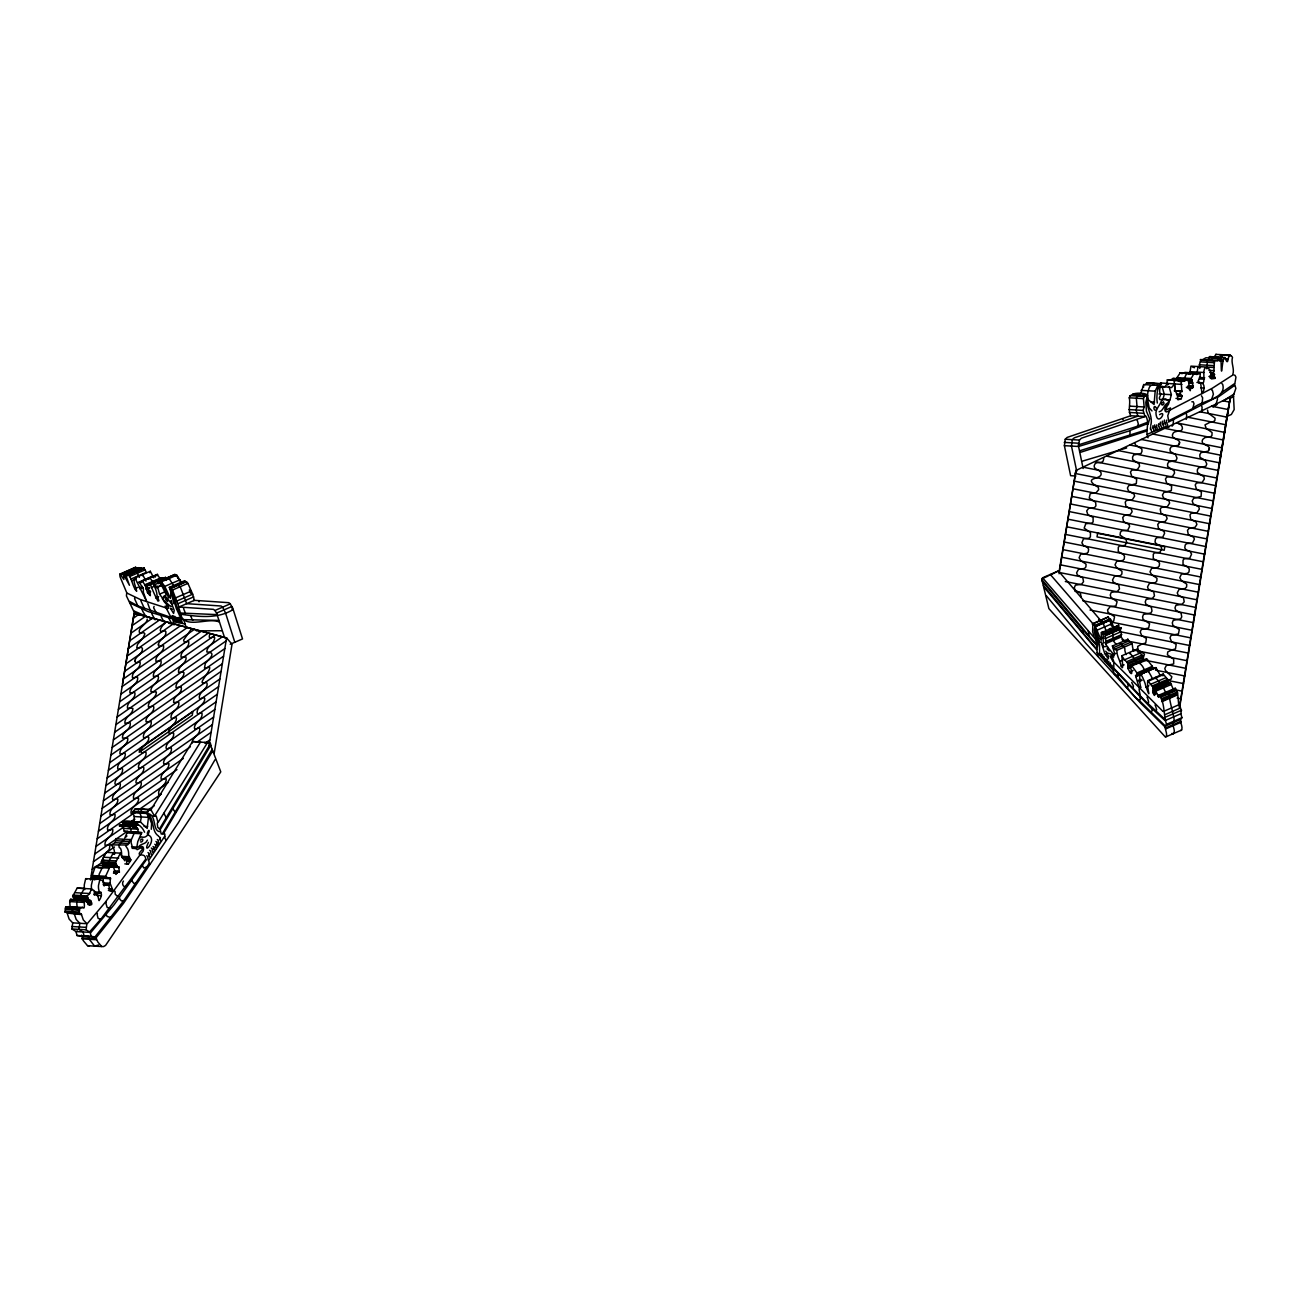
<?xml version="1.0" encoding="UTF-8"?>
<svg xmlns="http://www.w3.org/2000/svg" width="1301" height="1301" viewBox="0 0 1301 1301"><rect width="100%" height="100%" fill="white"/><g stroke="black" fill="none" stroke-linecap="round" stroke-linejoin="round"><path stroke-width="1.5" d="M150.542 810.442L191.491 743.229L193.459 741.554L209.656 742.806L220.78 771.851L126.441 914.587L105.576 945.404L103.625 946.575L101.706 946.543L97.77 941.908L95.705 937.013L91.168 936.33L90.176 932.378L86.094 929.792L86.891 923.694L83.297 919.888L81.215 913.871L65.131 912.196L65.766 906.943L82.63 907.382C87.086 911.887 80.353 891.136 89.379 905.008L91.704 903.967L90.419 900.438L70.644 899.3L69.685 901.577L70.189 907.561M1175.99 380.64L1174.039 380.364L1174.852 388.462A9.449 5.513 -86.6 0 0 1177.129 393.91L1177.99 399.846L1181.275 398.724L1182.121 395.602L1177.21 394.984M1200.969 359.596L1199.376 364.784L1199.798 368.411M1209.735 372.46L1213.28 372.655L1213.914 371.598L1214.467 360.377L1217.573 360.653L1220.858 358.751L1221.151 363.792C1221.59 384.169 1222.029 355.352 1224.989 357.645C1229.429 369.679 1226.55 350.457 1232.08 356.702L1232.486 357.417C1230.762 363.06 1234.828 368.736 1232.746 374.672L1235.023 375.306L1235.95 377.176L1234.682 384.576L1235.869 388.349L1233.462 395.293L1234.161 409.587L1231.348 414.482L1226.095 416.792M1081.098 596.704L1080.334 593.061L1074.968 590.036L1074.333 587.678L1075.39 585.174L1081.505 584.279L1083.554 581.71L1082.806 577.823L1077.374 575.009L1076.61 572.798L1078.545 569.22L1084.514 568.504L1085.912 566.894L1086.059 564.13L1080.806 560.698L1079.098 557.722L1080.757 554.096L1086.677 553.429L1088.254 552.031L1088.628 549.168L1087.441 547.412L1083.587 545.623L1081.879 542.777L1083.457 538.907L1088.921 538.256L1090.384 536.874L1090.466 532.581L1084.172 528.125L1085.782 523.734L1091.685 523.132L1093.133 521.929L1093.084 517.408L1087.799 514.578L1086.677 510.919L1088.661 508.333L1094.336 507.845L1095.914 505.894L1095.67 502.332L1089.23 498.088L1090.222 493.551L1095.962 492.884L1098.662 489.729L1098.353 487.306L1094.336 485.013M1112.371 645.735L1114.664 653.834L1113.77 655.72C1112.68 651.232 1103.313 645.085 1106.175 641.279L1121.576 634.612L1120.307 630.253L1120.99 627.619L1103.427 634.335L1102.354 631.912L1101.345 632.676L1101.15 640.368L1095.182 625.879L1092.84 623.683L1092.645 631.733L1094.434 637.962L1042.573 577.79L1042.215 581.108L1048.882 608.608L1165.566 737.244C1168.981 733.91 1162.59 727.47 1166.574 724.332L1181.975 717.664L1180.82 713.761L1181.454 710.248L1178.722 704.833L1177.584 692.896L1175.258 688.229L1173.697 690.034L1170.25 682.537L1169.843 683.432M1124.031 641.035L1120.437 636.043L1121.576 634.612M106.519 867.051L106.292 865.799L102.649 866.84L99.152 874.207L98.974 877.118L102.405 877.541M1116.746 626.009L1118.632 625.261L1118.827 627.667M1163.078 694.88L1158.459 696.881L1158.606 695.271L1175.258 688.229M1186.919 387.665L1192.22 387.991L1193.31 387.015L1191.163 378.477L1193.798 373.859L1196.871 374.493L1200.303 373.338L1199.929 378.054L1198.075 381.03L1200.758 383.893L1201.994 393.569C1205.116 390.463 1205.246 380.851 1198.904 382.966M1167.696 384.641C1165.322 378.347 1169.583 381.567 1172.965 378.461L1188.236 379.404L1189.065 385.112L1188.203 387.779L1190.252 390.69L1190.757 387.958L1192.22 387.991M1166.948 379.957L1181.129 380.786L1181.877 391.861L1174.559 390.43M1148.067 437.803C1144.864 431.2 1150.003 423.492 1145.97 416.271A11.742 6.863 -86.6 0 0 1145.417 415.881M1158.459 696.881L1154.849 689.188L1154.605 695.433L1152.686 691.042L1159.516 688.066M1129.252 397.797C1130.813 403.895 1127.609 410.108 1130.797 415.735L1144.978 416.564L1143.172 410.417L1144.116 406.969L1143.433 398.626L1144.327 396.496L1146.311 395.878C1150.084 393 1133.057 391.991 1132.13 395.049L1130.146 395.667L1129.252 397.797L1143.433 398.626M1143.546 387.308L1143.709 384.559L1157.874 385.389L1157.874 388.983C1166.184 374.932 1156.313 391.39 1160.931 394.024L1159.289 398.057L1159.825 399.586L1165.615 398.887L1168.574 400.789L1169.941 399.976L1171.372 394.691L1169.079 386.625M1179.552 442.568L1178.625 445.202L1171.16 446.731L1170.038 448.926L1170.217 451.463L1175.437 454.488L1177.031 458.082L1176.153 460.375L1168.688 461.936L1167.582 463.937L1167.664 466.506L1174.152 470.881L1174.559 473.092L1172.477 476.394L1166.688 477.158L1165.452 479.028L1166.672 483.126L1171.664 486.086L1171.339 490.526L1163.956 492.412L1162.427 494.998L1163.452 497.893L1168.997 500.983L1169.615 503.113L1167.225 506.886L1161.403 507.39L1160.248 509.081L1160.931 513.342L1166.281 516.042L1167.143 518.595L1165.289 521.441L1159.533 522.351L1157.727 524.384L1158.524 528.531L1163.891 531.345L1164.623 533.231L1162.769 537.15L1156.833 537.736L1155.434 539.134L1155.044 542.013L1156.247 543.834L1160.232 545.574L1161.826 548.225L1159.955 552.291L1154.475 552.941L1153.271 554.291L1153.271 558.568L1158.313 561.447L1159.549 563.17L1159.224 566.033L1157.679 567.48L1151.71 568.147L1150.003 571.773L1151.71 574.782L1156.996 578.246L1156.833 581.01L1155.418 582.604L1149.433 583.32L1147.515 586.962L1148.295 589.125L1153.759 591.939L1154.459 595.907L1152.328 598.395L1146.165 599.371L1145.222 602.005L1145.97 604.217L1151.336 607.209L1151.987 611.015L1150.93 612.917L1143.449 614.479L1142.554 616.95L1143.124 619.39L1149.564 623.667L1148.669 628.009L1141.319 629.505L1140.229 631.944L1141.676 635.571L1146.409 638.482L1145.742 642.97L1142.652 643.897M1209.312 448.471L1208.369 451.122L1200.921 452.65L1199.782 454.83L1199.977 457.367L1205.198 460.391L1206.791 463.985L1205.897 466.278L1198.449 467.84L1197.343 469.856L1197.408 472.426L1203.913 476.784L1204.319 479.012L1202.238 482.313L1196.448 483.061L1195.212 484.931L1196.416 489.03L1201.408 492.006L1201.099 496.429L1193.716 498.316L1192.188 500.901L1193.212 503.812L1198.758 506.886L1199.376 509.016L1196.985 512.805L1191.147 513.31L1189.992 514.985L1190.691 519.262L1196.026 521.945L1196.887 524.514L1195.05 527.344L1189.293 528.255L1187.488 530.304L1188.285 534.451L1193.635 537.248L1194.383 539.134L1192.513 543.054L1186.593 543.639L1185.178 545.038L1184.788 547.916L1185.992 549.754L1189.976 551.478L1191.586 554.128L1189.716 558.194L1184.219 558.845L1183.032 560.211L1183.032 564.471L1188.057 567.35L1189.309 569.09L1188.984 571.936L1187.439 573.383L1181.471 574.05L1179.747 577.677L1181.471 580.685L1186.756 584.149L1186.593 586.93L1185.178 588.507L1179.178 589.223L1177.259 592.866L1178.055 595.029L1183.503 597.858L1184.219 601.826L1182.072 604.298L1175.909 605.274L1174.982 607.909L1175.73 610.12L1181.097 613.129L1181.747 616.918L1180.69 618.821L1173.209 620.382L1172.299 622.854L1172.884 625.293L1179.308 629.57L1178.43 633.912L1171.063 635.408L1169.989 637.848L1171.437 641.474L1176.169 644.385L1175.486 648.874L1172.412 649.801M193.833 600.607L193.849 600.346A11.742 3.318 66.6 0 1 193.914 599.826M147.794 603.469L149.891 609.372A8.847 2.504 66.6 0 0 150.77 610.657L150.965 610.933M81.215 913.871L79.296 913.026L79.54 908.651L82.63 907.382M160.787 579.595L157.226 574.408L141.825 581.075L141.24 582.588L139.386 582.474L143.338 588.946L143.37 592.329L146.704 601.599L134.914 577.937L150.314 571.269L153.713 577.79M96.469 879.476L96.599 877.947M114.081 871.881L119.399 872.19L118.716 866.775L99.201 865.376L94.989 867.295L91.883 876.711C98.502 875.784 105.625 878.842 110.406 877.655L110.081 883.233L113.171 891.087L109.837 890.778L108.699 884.68L105.023 885.184L103.104 880.94L99.901 879.395L85.687 878.647L84.321 884.631A9.009 5.269 -86.6 0 0 84.744 889.656M1095.052 627.928L1095.068 627.846A11.53 3.269 66.6 0 0 1095.068 629.017L1099.508 644.938L1099.556 650.565M1110.452 621.26L1110.469 621.179A11.53 3.269 66.6 0 0 1110.469 622.366L1111.021 625.114M1166.574 724.332C1163.273 715.713 1165.159 700.735 1158.606 695.271M1150.718 385.86C1149.027 385.486 1146.523 396.317 1147.482 399.96M134.881 577.937L134.101 580.392A9.009 2.553 66.6 0 0 135.304 586.117L136.703 591.256C133.027 588.036 132.165 579.449 128.506 574.457L143.907 567.789L146.363 572.375L130.962 579.026M150.314 571.269L149.68 572.684M132.133 848.333L135.678 848.528L136.849 847.065L137.776 841.666L141.679 832.624L124.197 831.225L123.026 826.851L119.399 825.81L123.774 823.826L137.939 824.655C137.337 820.573 117.236 819.419 123.774 823.826M138.378 832.055L137.207 827.68L133.564 826.639L137.939 824.655M207.64 742.383L158.006 822.557L156.331 816.312L154.217 815.613L150.883 809.645L135.223 808.832L132.539 812.019L134.296 816.54L133.401 823.761M140.297 822.313L141.37 816.947L139.63 812.442L142.297 809.238L143.793 809.238M1146.945 398.285L1146.962 398.139A11.53 6.733 -86.6 0 0 1146.832 400.106C1146.832 409.116 1153.304 416.564 1150.718 425.378M1140.554 394.089L1143.709 384.559M1157.874 385.389L1155.174 391.162L1154.068 404.497L1148.328 399.765L1147.352 394.561M158.283 645.182C158.413 639.539 166.609 637.945 165.877 631.847A13.693 4.147 -41.3 0 0 165.097 630.969L163.308 631.083A13.758 4.163 -41.3 0 1 162.43 631.457C157.128 632.27 162.999 624.399 164.853 623.455M1098.044 656.436C1095.897 650.11 1098.109 645.93 1095.231 638.921A11.742 3.318 66.6 0 0 1094.759 638.01M99.901 879.395L98.486 885.461A9.009 5.269 -86.6 0 0 99.543 892.161C102.698 892.161 101.478 897.739 99.071 900.601C97.933 898.747 98.876 892.99 94.046 894.324M1121.381 628.302L1105.98 634.953L1104.907 636.921L1106.175 641.279M134.686 598.053L134.686 597.988A7.253 2.049 66.6 0 0 134.67 598.915L137.841 605.892L171.016 617.422L165.194 606.12L167.748 606.819L166.284 604.054A23.076 6.538 66.6 0 0 164.593 602.217L162.983 599.631M111.398 844.902L114.96 842.69L116.098 838.787L130.263 839.617L127.612 844.967L111.398 844.902L113.415 847.91A9.449 5.513 -86.6 0 1 114.488 854.415M1166.184 692.864C1167.81 689.319 1170.477 696.442 1169.599 698.328C1170.851 706.345 1173.404 713.273 1174.283 720.998C1170.298 724.137 1176.689 730.577 1173.274 733.91L1172.006 733.374M134.8 661.591C134.962 656.013 142.85 654.468 142.443 648.467L141.37 647.28L138.996 647.833A7.09 2.147 -41.3 0 1 136.768 647.573L137.499 644.418L141.207 640.011M95.558 866.417C100.779 870.889 112.927 862.335 114.212 869.117L115.935 874.386L117.871 871.28L119.399 872.19M124.766 838.023L127.514 831.778L124.197 831.225M97.364 913.595L97.38 913.481A7.253 4.228 -86.6 0 0 97.25 915.091L98.112 918.425L100.893 919.173L145.793 859.05C145.094 854.676 143.37 855.277 140.118 854.741C136.101 853.537 146.59 847.845 140.687 847.992A23.076 13.482 -86.6 0 0 138.524 848.984L137.109 849.683L136.556 848.512M1218.891 467.661L1230.291 397.195M90.452 880.013L134.101 613.34L226.537 637.913L232.033 644.174L214.161 753.425M208.957 745.603L226.585 637.864M1059.112 571.481L1075.976 470.458L1230.421 397.212L1179.6 707.744M1059.079 573.757L1075.976 470.458L1075.407 473.515L1213.443 500.918M1179.34 707.354L1228.502 406.888M122.57 683.773L134.198 613.259L226.537 637.913M109.739 867.247L105.625 876.289L106.828 877.703M158.446 644.19L159.307 646.695L163.487 645.377C165.146 652.435 154.656 654.436 155.957 661.493L160.982 660.583C162.658 667.592 152.428 669.625 153.404 676.536L158.137 675.967L158.511 677.512C158.137 683.399 150.135 685.367 150.932 691.677L156.364 691.986C156.527 698.458 147.55 700.296 148.412 706.996L153.437 706.101L153.811 707.484C153.973 713.777 145.289 715.322 145.988 721.746L151.176 721.567C152.428 728.414 142.931 730.381 143.386 737.049L144.004 737.976L148.184 736.561L148.818 737.553C149.046 743.814 140.671 745.522 141.159 751.929L141.76 753.003L145.598 751.815L146.102 752.84C146.574 759.231 138.361 761.101 138.41 767.265L139.126 768.273L143.305 766.94L143.842 767.85C144.313 774.274 136.117 776.144 135.906 782.275L136.491 783.462L140.687 782.161L141.321 782.942C141.874 789.674 132.1 791.659 133.564 798.684L138.524 798.001C139.597 804.782 129.368 806.929 131.19 813.938L135.255 812.686M149.404 578.457L149.94 577.823L153.079 582.441M157.226 574.408L156.966 575.725M115.025 891.283L115.204 894.226L117.285 896.145A8.847 5.171 -86.6 0 0 118.342 896.226L118.602 896.178M1138.586 394.805L1133.301 394.853L1133.171 393.731M1148.132 424.207L1149.629 418.776L1146.441 411.295L1145.823 402.383L1147.449 395.325L1142.132 395.016M1157.711 389.487L1157.581 390.154A32.736 19.125 -86.6 0 0 1157.174 393.016L1156.898 396.968A29.403 17.173 -86.6 0 0 1157.012 400.464L1157.305 403.05M1169.404 401.228L1168.444 404.335A23.076 13.482 -86.6 0 0 1166.704 406.839L1166.168 409.994L1170.477 407.945L1167.761 415.718L1168.623 420.776L1192.854 408.481L1193.976 403.635L1193.212 401.749L1191.83 401.798M1092.84 623.683L1108.241 617.016L1110.436 620.105M1148.035 671.771L1148.214 670.926L1151.19 676.13A9.009 2.553 66.6 0 1 1152.231 678.569M1202.986 383.112C1205.653 380.949 1201.116 365.679 1207.491 367.793L1208.678 368.557A9.009 5.269 -86.6 0 1 1211.052 374.054L1210.141 376.477L1211.442 378.916L1215.118 378.412L1213.28 372.655M1189.781 373.55L1190.935 366.134L1213.54 367.467M1209.117 449.804C1211.329 444.243 1199.571 445.869 1202.677 439.462L1204.856 437.64L1208.32 437.038A7.09 3.171 11.7 0 0 1211.914 435.624L1212.093 432.582L1208.141 429.688M1229.624 401.05L1230.421 397.212M1152.8 688.538L1168.2 681.87L1167.615 679.317L1163.159 674.016L1147.758 680.683L1152.849 686.993L1153.353 690.733M1103.313 634.465L1103.248 634.774A32.736 9.253 66.6 0 0 1103.069 636.238L1103.053 638.596A29.403 8.31 66.6 0 0 1103.329 641.068L1103.703 643.149M1113.412 655.948L1113.656 657.168L1112.794 656.924A23.076 6.538 66.6 0 0 1111.526 656.598C1114.599 661.022 1113.591 663.006 1113.835 668.226L1144.538 700.296L1165.224 719.583M1179.357 443.901C1181.536 438.226 1169.355 439.819 1173.095 433.298A13.693 6.115 11.7 0 1 1174.673 431.948L1177.519 431.184A13.758 6.147 11.7 0 0 1178.641 431.135C1184.252 431.509 1183.113 424.256 1178.381 423.784M106.227 902.227L106.259 902.097A5.741 3.35 -86.6 0 0 106.032 903.805L107.186 907.513L109.983 907.968M135.028 660.241L135.824 663.103L140.004 661.786C141.663 668.828 131.19 670.844 132.474 677.886L137.499 676.992C139.174 683.984 128.945 686.017 129.921 692.945L134.653 692.376L135.028 693.921C134.653 699.808 126.652 701.776 127.449 708.086L132.881 708.378C133.044 714.867 124.067 716.688 124.929 723.389L129.954 722.494L130.328 723.876C130.474 730.17 121.806 731.715 122.505 738.139L127.693 737.976C128.929 744.822 119.448 746.774 119.903 753.458L120.521 754.369L124.701 752.97L125.335 753.962C125.563 760.207 117.171 761.898 117.675 768.338L118.277 769.411L122.115 768.224L122.619 769.233C123.091 775.64 114.878 777.494 114.911 783.674L115.643 784.666L119.822 783.332L120.343 784.259C120.814 790.666 112.618 792.553 112.423 798.668L113.008 799.871L117.204 798.57L117.838 799.334C118.391 806.083 108.617 808.051 110.081 815.093L115.041 814.41C116.114 821.175 105.885 823.322 107.707 830.347L112.748 829.42C113.854 836.413 103.641 838.381 105.088 845.504L110.048 844.56L109.317 849.309L106.584 852.48M191.898 743.131C192.125 737.065 200.24 735.195 199.801 728.804L199.297 727.861L195.166 729.162L194.402 728.235C194.288 722.039 202.484 720.185 202.078 713.81L201.639 712.737L197.817 713.924L197.134 712.964C196.516 706.524 204.842 704.8 204.777 698.637L204.241 697.515L200.078 698.897L199.362 698.117C198.061 691.839 210.079 688.148 206.501 682.228C194.353 686.652 211.461 671.381 209.542 667.153L204.485 668.177L205.347 663.347L208.892 659.591M90.176 932.378L75.995 931.549L71.929 928.963L72.71 922.864L86.891 923.694M132.539 812.019L146.72 812.849L148.46 817.37L147.176 828.428L140.524 822.069L122.148 821.695M158.543 836.071C151.794 831.632 154.25 821.923 149.517 815.418A11.53 6.733 -86.6 0 0 148.623 814.491L148.558 814.426M147.403 840.104C145.419 845 141.159 842.869 138.199 847.227A8.668 5.058 -86.6 0 1 137.467 847.455M103.055 865.832L101.364 861.734L106.227 852.334L120.408 853.163L122.066 857.034L125.986 857.18C128.962 858.953 124.376 864.417 128.36 864.092L130.816 860.042L128.669 855.245A9.449 5.513 -86.6 0 0 127.579 848.74L125.579 845.731M1129.626 435.64L1129.691 435.428A13.595 7.936 -86.6 0 0 1129.967 434.339L1130.032 431.574A7.188 4.196 -86.6 0 0 1129.805 430.761L1078.562 446.487L1064.381 445.658L1065.243 439.234L1067.178 437.412L1130.797 415.735M1208.792 358.068L1209.8 356.555L1224.989 357.645M1215.882 358.474L1216.305 357.238L1217.899 357.222M142.362 575.741L142.622 574.603L146.021 581.108M1162.606 399.862L1162.443 399.976A13.091 7.643 -86.6 0 0 1161.419 400.838C1160.037 405.57 1154.865 409.441 1156.117 414.775C1158.134 426.582 1167.566 409.246 1159.581 414.661M90.419 900.438L88.907 900.552L88.192 898.406L74.011 897.576L72.645 896.291L77.198 888.095L91.363 888.925L94.274 890.713L96.128 894.681L97.591 894.535M88.192 898.406L87.216 895.917L89.639 893.527L91.363 888.925M1083.148 468.506L1078.562 446.487L1079.423 440.08L1081.342 438.242L1144.978 416.564M141.272 600.655L141.289 600.607A5.741 1.626 66.6 0 0 141.191 601.501L144.606 608.884M117.236 866.661L115.545 862.563L120.408 853.163M1159.939 675.235A9.009 2.553 66.6 0 0 1158.898 672.812L1155.922 667.592L1155.451 669.023M1201.652 411.604L1202.091 407.555A5.838 3.415 -86.6 0 0 1201.782 406.335L1201.685 406.075M1153.645 385.242L1153.808 383.291L1152.588 384.998M209.884 633.945L209.672 634.563A26.605 8.05 -41.3 0 0 209.412 635.685C208.014 641.312 216.616 633.294 214.275 639.685C213.136 644.613 206.566 646.402 206.81 651.947C211.624 652.289 214.649 653.492 208.583 659.851M157.34 586.068L159.584 594.15L163.129 598.997L163.584 596.411L166.284 594.85L159.503 581.108L174.903 574.44L176.074 575.676M167.081 578.083L168.382 579.01M159.389 581.417L174.903 574.44M130.685 841.259L134.605 832.201L131.287 831.648L130.116 827.257L126.473 826.233L130.848 824.249L129.238 822.102L133.434 821.663M156.64 844.007L156.901 843.422A7.871 4.602 -86.6 0 0 157.21 842.381L155.941 841.503M180.123 616.723L176.237 608.315L171.699 592.329A11.53 3.269 66.6 0 0 170.935 590.687L170.87 590.556M1147.758 680.683C1146.539 687.806 1152.003 702.995 1145.709 685.92A9.009 2.553 66.6 0 0 1143.498 679.464C1138.586 666.828 1139.156 684.001 1140.977 687.513L1139.416 688.587L1135.562 675.577L1140.18 673.576M1150.702 426.679L1150.344 429.037A7.871 4.602 -86.6 0 0 1151.011 429.184L1151.45 431.265A3.854 2.244 -86.6 0 0 1151.792 431.412M1152.995 425.687L1152.637 428.029A7.871 4.602 -86.6 0 0 1153.304 428.192L1153.759 430.273A3.854 2.244 -86.6 0 0 1154.085 430.42M1154.703 424.907L1154.345 427.248A7.871 4.602 -86.6 0 0 1154.995 427.411L1155.418 427.379M1156.638 424.89L1156.28 427.232A7.871 4.602 -86.6 0 0 1156.931 427.379L1157.386 429.476A3.854 2.244 -86.6 0 0 1157.711 429.606M1158.703 423.703L1158.345 426.045A7.871 4.602 -86.6 0 0 1158.996 426.208L1159.451 428.289A3.854 2.244 -86.6 0 0 1159.776 428.436M1160.411 422.126L1160.037 424.468A7.871 4.602 -86.6 0 0 1160.703 424.614L1161.159 426.712A3.854 2.244 -86.6 0 0 1161.484 426.842M1162.411 421.134L1162.053 423.475A7.871 4.602 -86.6 0 0 1162.704 423.638L1163.127 423.606M1164.428 420.06L1164.07 422.402A7.871 4.602 -86.6 0 0 1164.72 422.565L1165.143 422.532M1166.623 420.125L1166.265 422.467A7.871 4.602 -86.6 0 0 1166.916 422.614L1167.371 424.711A3.854 2.244 -86.6 0 0 1167.696 424.842M1186.268 419.394L1186.691 415.295A6.131 3.578 -86.6 0 0 1186.382 414.125L1186.284 413.881M148.656 855.082L148.916 854.497A7.871 4.602 -86.6 0 0 149.241 853.472L147.972 852.578M153.713 849.033L153.973 848.447A7.871 4.602 -86.6 0 0 154.299 847.406L153.03 846.528M156.819 843.877L157.567 845.308A3.854 2.244 -86.6 0 1 157.421 845.878M155.469 846.772L155.73 846.187A7.871 4.602 -86.6 0 0 156.055 845.146L154.786 844.268M159.812 839.34L160.072 838.738A7.871 4.602 -86.6 0 0 160.397 837.714L159.129 836.836M1220.875 358.425C1221.314 353.612 1226.973 355.531 1220.419 355.515M85.687 878.647L86.744 879.167M190.971 629.505L183.571 640.141L184.514 642.564L188.629 641.312C190.239 648.321 180.026 650.337 181.034 657.281L185.767 656.696L186.124 658.273C185.701 664.144 177.717 666.112 178.562 672.422L182.595 671.788L183.978 672.747C184.091 679.203 175.147 681.025 176.042 687.709L181.067 686.814L181.424 688.229C181.571 694.506 172.887 696.035 173.602 702.459L178.79 702.28C180.042 709.126 170.529 711.094 171 717.778L171.634 718.689L175.798 717.274L176.432 718.266C176.611 724.462 168.154 726.332 168.788 732.772L169.423 733.731L173.212 732.528L173.716 733.52C174.22 739.927 166.008 741.798 166.024 747.945L166.723 748.969L170.919 747.636L171.456 748.53C171.96 754.938 163.796 756.84 163.536 762.906L164.089 764.159L168.935 763.606C169.537 770.371 159.747 772.339 161.178 779.38L166.121 778.697C167.244 785.479 157.014 787.609 158.803 794.635L161.34 794.065M171.277 606.608L169.667 605.615M1078.122 444.975L1137.172 426.338L1138.359 424.142L1137.464 420.89A18.442 10.766 -86.6 0 0 1136.976 419.898L1136.928 419.833M1216.207 354.311L1214.549 356.409M1192.968 408.384C1200.351 400.562 1226.957 399.293 1222.696 384.445A7.253 4.228 -86.6 0 0 1221.964 383.714L1221.899 383.665M1207.539 410.059L1208.141 413.002L1215.085 418.223L1214.841 420.63L1212.939 421.833A11.058 4.944 11.7 0 1 1210.857 422.256L1210.06 422.337M1160.053 383.876L1160.525 382.966L1181.91 384.429M150.883 809.645L149.387 809.661L146.72 812.849M1201.49 403.847L1201.669 403.505A8.847 5.171 -86.6 0 0 1202.27 401.911L1202.644 397.797L1201.425 395.764M1135.562 675.577L1136.716 675.967L1136.684 674.503L1152.686 667.592L1152.361 666.323L1146.636 659.054L1129.821 665.836C1133.643 675.219 1131.138 676.406 1127.886 667.836L1130.959 666.502M212.193 749.278L162.511 833.534M1096.938 649.345L1083.066 632.953A13.595 3.838 66.6 0 0 1083.229 632.546L1083.131 630.757A7.188 2.033 66.6 0 0 1082.904 629.944L1042.215 581.108M1173.144 424.63L1173.518 419.572M1177.812 379.111L1176.982 377.648L1180.349 372.72L1194.529 373.55M1163.045 423.638L1163.159 425.72A3.854 2.244 -86.6 0 0 1163.501 425.866M1181.975 717.664C1177.99 720.819 1184.382 727.243 1180.966 730.577M211.022 744.969L160.218 829.599L161.194 834.006L164.853 834.006L164.934 838.364L166.235 840.121M215.023 759.719L178.627 822.313L123.449 903.431L96.046 937.826M210.599 743.424L159.454 829.013L157.73 827.29L157.291 823.809A11.742 6.863 -86.6 0 1 157.437 822.785M135.271 614.479L126.425 595.907L126.734 592.703L120.017 576.717L119.968 574.034L123.871 579.465L123.465 574.326L138.865 567.659L139.874 568.781M138.865 567.659L131.157 570.993L132.165 572.115M154.9 815.467L200.549 741.96M212.648 750.953L163.601 833.453M1180.755 395.179L1179.877 390.739M148.639 864.173L123.384 901.203L94.989 936.899M1103.411 646.207L1103.378 646.093A6.277 1.773 66.6 0 0 1102.955 644.792L1101.069 641.897L1104.858 653.85L1108.452 658.794L1108.241 655.46L1106.175 653.606M140.118 854.741L105.235 902.325L87.639 923.238M123.465 574.326L129.45 585.271L125.514 574.359L140.915 567.691L142.752 568.895L143.907 567.789M132.962 571.399C136.491 570.684 137.483 573.286 139.386 577.4M125.27 574.733L140.915 567.691M1101.671 621.602L1059.437 572.131L1057.973 571.123L1049.614 575.4L1050.265 574.457L1093.978 624.935M105.039 853.96L102.958 858.4L103.787 860.677M1152.686 667.592L1152.117 669.299M1172.835 425.102L1172.526 425.541A16.376 9.579 -86.6 0 1 1172.022 426.191M1211.914 398.48L1213.378 394.187L1212.402 390.333A5.741 3.35 -86.6 0 0 1211.573 389.666L1211.573 389.682M90.712 932.638L114.228 904.585L146.476 859.587M123.432 881.086C121.578 882.859 122.961 887.542 125.725 886.632M1145.498 384.576L1146.718 382.868L1160.899 383.697M141.825 581.075C146.964 585.108 145.988 592.898 150.331 595.679C150.932 590.296 142.817 584.637 150.135 584.019L165.536 577.368L166.495 580.425M154.591 582.376C154.608 580.994 159.551 580.051 158.787 583.759M156.722 582.051L165.536 577.368M1167.013 405.001C1164.119 406.562 1163.81 414.027 1168.103 411.425A39.68 23.19 -86.6 0 1 1169.55 410.742M1144.425 672.633C1145.677 669.885 1140.343 661.64 1137.611 662.99M1155.337 427.395L1155.451 429.493A3.854 2.244 -86.6 0 0 1155.776 429.623M1165.062 422.549L1165.176 424.646A3.854 2.244 -86.6 0 0 1165.501 424.776M140.004 837.942L140.15 837.763A13.091 7.643 -86.6 0 1 141.142 836.803C149.696 840.121 150.786 824.118 147.355 833.16A6.277 3.675 -86.6 0 0 147.631 834.51L147.663 834.608M164.625 836.397L148.737 860.335L149.501 864.84M100.811 919.189L89.867 931.565M1097.41 646.776C1099.849 641.214 1091.523 632.514 1095.296 626.594L1110.712 619.861M75.995 931.549L76.987 935.5L80.825 936.07L81.589 935.143M89.444 945.746L87.541 945.713L83.606 941.078L82.191 938.867L82.679 936.021M1215.85 404.741L1217.411 399.505A5.741 3.35 -86.6 0 0 1217.232 397.716L1234.486 385.486M125.823 837.112L125.969 836.933A13.091 7.643 -86.6 0 1 126.961 835.974M76.531 931.809L77.279 930.947M160.088 582.344L153.925 585.011L155.713 589.369A9.449 2.667 66.6 0 1 156.933 595.012L158.933 600.737L157.958 601.127C154.055 593.793 153.843 592.833 150.135 584.019M162.088 578.067L164.414 578.734M1163.436 401.733C1159.191 404.4 1163.305 407.083 1164.135 402.903M147.094 579.14L148.948 579.254M141.5 639.75L141.809 639.442A6.229 1.886 -41.3 0 0 142.85 638.336L144.883 633.863L143.712 632.579L141.337 633.083A11.058 3.35 -41.3 0 1 139.939 633.343C136.312 628.432 147.241 624.496 147.224 619.065M1143.059 658.745L1144.473 654.094L1138.245 650.077L1137.659 646.841A29.728 13.303 11.7 0 1 1137.773 646.321L1142.376 643.832M131.531 821.598L133.385 820.004M140.459 841.942C143.159 843.064 144.053 836.153 140.345 840.235M173 620.919A3.854 1.09 66.6 0 0 173.082 620.707L172.448 618.658A7.871 2.228 66.6 0 0 172.643 618.333L171.569 616.267M180.741 622.285A3.854 1.09 66.6 0 0 180.823 622.073L180.172 620.024A7.871 2.228 66.6 0 0 180.384 619.699L179.31 617.633M128.506 574.457L127.352 575.562L125.514 574.359M1164.493 387.178L1167.615 383.372L1167.745 384.82M1220.858 358.751L1205.913 357.759L1202.254 359.873M1234.503 383.649L1222.42 391.991M1099.621 651.427L1099.459 652.598A7.871 2.228 66.6 0 0 1099.995 653.46L1100.467 655.395A3.854 1.09 66.6 0 0 1100.744 655.867M1110.387 662.86L1110.208 664.03A7.871 2.228 66.6 0 0 1110.761 664.892L1111.087 665.364M1112.16 665.445L1111.997 666.616A7.871 2.228 66.6 0 0 1112.534 667.478L1112.875 667.95M1232.096 375.485L1212.207 388.3L1170.071 410.043M1096.401 644.32L1089.132 636.043L1088.579 632.172A18.442 5.22 66.6 0 0 1088.124 630.936L1088.091 630.839M1109.054 629.342C1112.013 626.139 1109.834 632.302 1112.388 630.676L1113.689 631.619L1112.745 632.53C1113.884 637.523 1111.542 640.303 1116.323 644.369M135.532 883.168L133.987 883.525L132.556 881.736A6.131 3.578 -86.6 0 1 132.23 880.598L132.182 880.305M133.287 618.251L138.703 614.462M132.068 625.683L145.37 616.398M130.832 633.294L152.51 618.154M129.58 640.905L159.486 620.024M128.344 648.532L165.991 622.236M127.091 656.127L173.082 624.008M125.823 663.917L180.774 625.537M124.603 671.365L187.425 627.472M123.351 678.976L194.288 629.44M122.115 686.57L201.411 631.196M120.863 694.197L207.818 633.457M119.627 701.792L215.039 635.148M118.375 709.419L222.276 636.856M117.123 717.03L226.081 640.938M115.887 724.641L224.829 648.548M114.634 732.268L223.577 656.176M113.382 739.879L222.341 663.786M112.146 747.49L221.089 671.381M110.894 755.084L219.853 678.992M109.658 762.695L218.601 686.619M108.406 770.306L217.365 694.214M107.154 777.933L216.112 701.841M105.918 785.528L214.86 709.435M104.665 793.155L213.624 717.062M103.43 800.765L212.372 724.673M102.177 808.36L190.385 746.758M197.476 741.814L211.136 732.268M100.941 815.987L183.327 758.434M205.184 743.18L209.884 739.895M99.689 823.582L176.985 769.607M98.453 831.209L167.992 782.633M97.201 838.803L133.466 813.483M138.28 810.116L161.08 794.195M95.949 846.431L123.855 826.948M131.677 821.484L134.881 819.24M147.761 810.247L154.364 805.644M94.713 854.041L127.368 831.241M93.461 861.652L114.472 846.967M92.225 869.263L102.649 861.978M146.363 867.051L146.428 867.003A16.376 9.579 -86.6 0 1 145.598 867.507L143.695 867.897L142.329 865.376M1181.145 378.998L1180.056 378.867C1172.851 381.957 1185.146 382.673 1187.146 379.29M1162.931 675.886L1163.159 674.016M1099.93 620.756L1102.89 622.561L1106.517 631.847M1108.241 617.016L1092.222 624.073M110.357 917.4L107.17 916.457A5.741 3.35 -86.6 0 1 106.471 915.123L106.275 914.473M1156.28 410.205C1152.93 411.474 1153.418 403.733 1156.085 407.587A6.277 3.675 -86.6 0 1 1156.524 408.774L1156.556 408.888M1233.624 396.268L1230.209 398.431M1233.836 394.203L1222.322 401.375M1189.781 374.086L1192.106 372.818L1193.521 374.298M1147.238 434.323L1167.452 425.769L1168.851 427.509M98.486 944.998L94.615 946.12L89.281 939.289L88.631 936.59L84.077 935.907L83.085 931.971L79.019 929.386L79.8 923.271L76.206 919.465L74.124 913.448L72.222 912.619L72.856 907.366L76.531 907.659M1217.053 397.033L1168.461 422.077M153.925 585.011L156.689 587.645L162.023 584.328M1212.987 406.937L1217.118 404.497M148.851 854.952L149.582 856.4A3.854 2.244 -86.6 0 1 149.452 856.952M148.444 842.414C141.451 856.887 158.202 839.747 148.412 835.014M136.329 822.525L140.524 822.069M139.679 847.325C143.907 843.861 144.785 850.659 141.907 852.724A39.68 23.19 -86.6 0 0 140.736 854.399M1101.427 653.427L1101.264 654.582A7.871 2.228 66.6 0 0 1101.801 655.444L1102.142 655.915M1102.76 654.858L1102.598 656.029A7.871 2.228 66.6 0 0 1103.134 656.891L1103.476 657.363M1104.321 657.086L1104.159 658.257A7.871 2.228 66.6 0 0 1104.695 659.119L1105.037 659.591M1105.931 658.68L1105.769 659.851A7.871 2.228 66.6 0 0 1106.305 660.713L1106.647 661.184M1107.232 659.591L1107.07 660.762A7.871 2.228 66.6 0 0 1107.606 661.624L1108.094 663.559A3.854 1.09 66.6 0 0 1108.371 664.03M1108.81 661.266L1108.647 662.42A7.871 2.228 66.6 0 0 1109.184 663.299L1109.655 665.218A3.854 1.09 66.6 0 0 1109.932 665.705M123.774 900.601L121.53 900.991L119.903 899.267A5.838 3.415 -86.6 0 1 119.546 898.08L119.481 897.788M107.511 877.443L91.883 876.711M1146.523 431.103L1080.269 452.39M119.968 574.034L135.662 567.252L136.881 568.846M119.985 574.603L135.662 567.252M121.627 574.473L126.262 572.473M132.409 569.805C129.515 573.383 125.725 569.122 129.173 572.18M123.806 574.424L139.207 567.756M123.156 574.847L129.319 572.18M127.352 575.562L141.224 569.562M128.701 575.107L144.102 568.439M129.417 576.619L144.818 569.952M131.694 580.734L136.312 578.734M137.597 582.685L152.998 576.034M139.386 582.474L157.632 574.489M134.849 588.686L137.939 587.353M145.143 584.669L160.543 578.018M139.386 587.776L142.459 586.442M145.354 585.255L162.495 577.644M146.883 585.71L153.046 583.043M140.053 589.011L143.126 587.678M149.013 585.385L155.177 582.718M159.503 581.108L162.82 585.141L161.405 581.823L176.806 575.172L181.847 583.092M146.021 588.621L149.111 587.288M146.151 589.044L149.241 587.71M146.444 589.695L149.517 588.361M151.241 587.597L155.876 585.596M156.689 587.645L161.909 585.304M147.176 592.183L150.249 590.849M147.647 593.142L150.721 591.809M161.405 581.823L164.772 586.393L180.172 579.726M169.293 587.353L184.693 580.701L187.913 583.368L192.678 594.167L194.369 600.33L178.969 606.998L172.513 590.036L169.293 587.353L173.017 594.15L177.944 610.315L180.693 614.901M169.569 588.101L184.97 581.433L185.555 582.311M170.252 588.28L185.653 581.628M171.293 588.312L186.694 581.645M159.584 594.15L165.747 591.483M172.513 590.036L187.913 583.368M155.583 597.956L158.657 596.622M162.267 598.623L165.341 597.289M175.521 597.907L190.922 591.239M177.278 600.834L192.678 594.167M178.286 603.55L193.686 596.883M178.969 606.998L213.397 609.34L214.909 610.494L230.31 603.827L233.188 609.502L242.523 638.937L230.196 644.255M214.909 610.494L216.551 613.113L231.968 606.461M1146.815 423.947L1129.74 430.566M1042.573 577.79L1057.973 571.123M1041.922 578.734L1048.069 576.067M1094.417 625.553L1109.818 618.902M1095.182 625.879L1110.599 619.227M1095.296 626.594L1110.696 619.926L1114.225 628.513M1096.255 630.53L1111.656 623.878M1101.345 632.676L1118.632 625.261M1103.248 633.587L1118.649 626.919M1103.427 634.335L1120.99 627.619M1105.037 635.864L1120.437 629.212M1100.256 638.807L1103.346 637.474M1105.086 638.645L1120.486 631.977M1105.037 642.71L1120.437 636.043M1105.574 643.735L1120.974 637.083M1128.715 641.019L1127.853 639.344L1112.453 646.012L1113.314 647.687L1128.715 641.019L1132.179 643.67L1132.553 647.02A9.449 2.667 66.6 0 0 1133.822 651.281M1113.314 647.687L1114.453 649.28L1129.853 642.629M1114.453 649.28L1116.778 650.337L1132.179 643.67M1112.713 654.696L1115.803 653.362M1116.778 650.337L1117.152 653.671A9.449 2.667 66.6 0 0 1119.283 659.981C1123.95 675.073 1122.665 664.892 1121.82 655.753L1137.22 649.101L1142.912 656.42L1143.628 659.949M1119.852 661.331L1122.942 659.997M1121.82 655.753L1124.471 659.851L1139.871 653.183M1124.471 659.851L1126.617 661.737L1142.018 655.07M1126.617 661.737L1127.512 663.087L1142.912 656.42M1121.007 666.161L1124.097 664.827M1127.886 667.836L1127.902 664.209L1143.303 657.542M1128.032 665.901L1143.433 659.249M1129.902 666.323L1145.222 659.184M1128.439 667.332L1131.528 665.998M1129.821 665.836L1147.124 659.135M1128.487 667.885L1131.561 666.551M1131.724 665.787L1147.693 659.77M1127.934 668.681L1131.008 667.348M1130 671.755L1133.09 670.422M1132.293 666.437L1136.96 672.991L1152.361 666.323M1136.911 675.723L1155.922 667.592M1136.716 675.967L1155.971 667.673M1135.854 676.699L1142.018 674.048M1137.903 680.634L1140.977 679.301M1139.025 681.578L1142.115 680.244M1147.937 681.317L1163.338 674.666M1150.279 684.456L1165.68 677.788M1145.774 687.058L1148.864 685.725M1152.214 685.985L1167.615 679.317M1152.849 686.993L1168.249 680.325M1153.011 687.822L1168.412 681.171M1153.255 690.002L1170.25 682.537M1154.442 690.099L1170.689 683.009M1165.68 685.399L1161.045 687.4L1160.541 683.659L1155.451 677.349L1155.662 678.618M1152.653 692.002L1155.727 690.668M1156.134 691.026L1171.534 684.375M1153.028 693.417L1156.117 692.083M1153.564 694.653L1156.638 693.319M1158.297 696.702L1175.762 688.928M1160.752 696.425L1176.153 689.774M1160.947 697.027L1176.364 690.376M1161.809 698.604L1177.226 691.937M1162.183 699.564L1177.584 692.896M1161.744 700.865L1177.145 694.197M1161.891 701.662L1177.291 695.01M1163.322 711.501L1178.722 704.833M1165.192 714.558L1180.592 707.89M1166.054 716.9L1181.454 710.248M1165.42 720.429L1180.82 713.761M1164.997 726.218L1180.397 719.551M1165.42 728.007L1180.836 721.356M1165.794 728.885L1181.194 722.218M1166.33 736.675L1181.731 730.007M1147.01 422.483L1137.887 425.915M1147.206 429.59L1079.797 450.748M125.986 857.18L124.929 860.855L122.066 857.034M1082.79 461.026L1120.616 449.756M1122.178 449.284L1126.666 447.951M159.86 839.243L160.739 840.641A3.854 2.244 -86.6 0 1 160.608 841.194M155.535 846.675L156.396 848.073A3.854 2.244 -86.6 0 1 156.266 848.642M153.762 848.935L154.64 850.35A3.854 2.244 -86.6 0 1 154.494 850.903M166.43 817.939L164.43 814.345A18.442 10.766 -86.6 0 1 164.268 813.044L164.268 812.946M1155.89 711.208L1156.67 709.761L1155.695 706.443A7.253 2.049 66.6 0 0 1155.077 705.093L1155.012 704.996M70.644 899.3L72.14 899.82M1139.546 694.913L1139.676 694.88A8.847 2.504 66.6 0 0 1140.083 694.523L1139.074 689.4M1209.849 422.353L1205.002 424.874L1206.303 428.696A6.229 2.781 11.7 0 0 1207.458 429.379L1207.897 429.59M1110.534 621.959L1113.689 621.049L1114.55 616.69L1108.11 612.413L1107.558 609.958L1110.16 606.656L1115.949 605.957L1117.087 601.712L1110.956 597.24L1110.241 594.996L1111.217 592.394L1117.364 591.435L1119.478 588.898L1118.73 584.962L1113.266 582.132L1112.518 579.937L1114.485 576.343L1120.486 575.627L1121.869 574.001L1121.982 571.237L1116.681 567.821L1115.006 564.78L1116.746 561.186L1122.714 560.52L1124.243 559.056L1124.536 556.194L1123.283 554.486L1118.258 551.591L1118.291 547.314L1119.494 545.997L1124.91 545.379L1126.731 542.55L1125.999 539.216L1120.047 535.069L1120.437 532.19L1121.836 530.792L1127.756 530.206L1129.626 526.303L1128.894 524.401L1123.544 521.603L1122.73 517.456L1124.536 515.407L1130.293 514.497L1132.146 511.667L1131.301 509.098L1125.967 506.414L1125.235 502.17L1126.39 500.462L1132.212 499.958L1134.618 496.201L1134.033 494.071L1128.487 490.981L1127.43 488.07L1128.683 485.631L1136.31 483.614L1136.684 479.175L1131.707 476.199L1130.455 472.133L1131.675 470.23L1137.464 469.466L1139.562 466.23L1139.188 463.969L1132.683 459.611L1132.569 457.058L1133.659 455.025L1141.123 453.464L1142.018 451.219L1141.774 448.894L1135.594 445.088L1134.944 443.413M1181.129 380.786L1184.349 381.291M1172.12 649.752L1167.729 651.931L1167.42 654.842L1173.681 659.152L1173.681 663.933L1166.314 665.494L1164.834 668.405L1165.387 670.422L1171.843 676.764L1171.063 679.236L1167.599 680.358M157.307 839.535L158.576 840.413A7.871 4.602 -86.6 0 1 158.25 841.454L158.917 843.341A3.854 2.244 -86.6 0 1 158.787 843.91M151.306 848.041L152.559 848.919A7.871 4.602 -86.6 0 1 152.25 849.96L152.916 851.846A3.854 2.244 -86.6 0 1 152.77 852.415M149.664 850.334L150.916 851.228A7.871 4.602 -86.6 0 1 150.607 852.253L151.274 854.155A3.854 2.244 -86.6 0 1 151.127 854.708M146.704 855.765L147.956 856.66A7.871 4.602 -86.6 0 1 147.647 857.684L148.314 859.587A3.854 2.244 -86.6 0 1 148.168 860.14M1110.956 665.299L1111.233 666.828A3.854 1.09 66.6 0 0 1111.509 667.299M82.5 900.113L79.735 896.714L84.272 888.502L77.198 888.095M232.212 609.486L233.188 609.502C217.657 619.227 198.484 616.69 181.132 614.3M196.402 630.871L221.821 630.741M1192.367 366.947L1194.497 367.728M1200.4 367.37L1198.026 366.557L1196.871 373.956M231.887 607.957L232.765 607.99M217.365 614.641L180.481 613.015L178.448 606.998A11.742 3.318 66.6 0 1 178.513 606.494M194.369 600.33L228.797 602.688L230.31 603.827M218.958 620.431L183.213 619.634M219.43 622.089C209.087 616.609 182.758 630.627 180.481 613.015M1215.573 354.376L1230.372 355.14M1220.192 354.994L1230.827 355.612M1209.231 356.832L1223.395 357.661M1224.42 358.621L1227.965 358.832M1217.46 359.564L1221.005 359.759M1219.2 359.922L1222.745 360.117M1200.303 359.548L1217.573 360.653M1219.232 360.995L1222.777 361.206M1200.465 360.198L1214.646 361.027M1200.351 361.873L1214.516 362.703M1199.376 364.784L1213.557 365.614M1208.905 370.346L1214.223 370.655M1189.716 371.663L1203.897 372.493M1200.303 373.338L1185.016 372.395L1181.91 373.68L1180.349 372.72M1211.036 374.119L1214.581 374.33M1211.003 374.33L1214.549 374.525M1179.633 373.029L1193.798 373.859M1210.467 375.745L1214.012 375.956M1208.905 376.493L1214.223 376.818M1210.028 377.94L1215.345 378.266M1199.343 377.469L1204.661 377.778M1176.982 377.648L1191.163 378.477M1199.067 378.9L1204.384 379.209M1177.047 378.249L1184.495 379.128M1185.91 378.77L1191.212 379.079M1172.965 378.461L1191.927 379.827M1186.675 379.632L1191.976 379.941M1185.113 380.136L1191.911 380.575M1188.431 381.177L1191.976 381.388M1189.13 382.087L1192.675 382.283M1196.92 382.445L1202.238 382.77M1189.244 382.527L1192.789 382.722M1199.376 383.144L1202.921 383.356M1189.228 383.226L1192.773 383.437M1161.37 383.893L1146.718 382.868M1188.106 385.616L1193.407 385.942M1187.992 386.706L1193.31 387.015M1200.742 387.828L1204.287 388.04M1186.349 387.259L1192.838 387.763M1169.941 399.976L1162.85 399.553L1164.281 394.284L1162.069 386.462L1171.583 387.584L1174.705 383.795L1174.917 390.69L1182.007 391.113M1159.175 386.869L1162.72 387.064M1174.283 390.902L1179.584 391.211M1141.01 390.333L1155.174 391.162M1176.446 393.861L1179.991 394.073M1158.98 393.975L1171.372 394.691M1178.576 395.39L1182.121 395.602M1178.576 396.154L1182.121 396.366M1133.252 394.642L1136.798 394.853M1142.115 395.162L1147.433 395.471M1132.13 395.049L1146.311 395.878M1130.146 395.667L1144.327 396.496M1175.958 398.415L1181.275 398.724M1151.076 401.96L1154.605 402.172M1129.935 406.14L1144.116 406.969M1128.992 409.587L1143.172 410.417M1129.301 412.45L1143.465 413.279M1065.243 439.234L1079.423 440.08M1064.218 442.389L1078.399 443.218M1075.943 476.003L1070.625 475.694L1064.381 445.658M199.02 742.172L193.459 741.554M204.338 742.497L209.656 742.806M135.223 808.832L149.387 809.661M133.759 811.304L147.924 812.133M132.816 812.621L147.078 813.515C157.047 813.824 152.054 830.51 159.551 831.648M152.786 816.101L156.331 816.312M134.296 816.54L148.46 817.37M123.481 823.094L137.662 823.923M144.069 826.395L147.615 826.607M119.594 825.013L133.759 825.842M119.399 825.81L136.101 826.867M132.995 827.582L136.54 827.794M124.099 828.395L138.28 829.225M127.514 831.778L141.679 832.624M127.352 832.949L141.533 833.778M115.822 840.69L130.002 841.519M114.96 842.69L129.141 843.52M131.547 846.756L136.849 847.065M123.497 840.674C125.303 838.023 115.317 846.805 120.489 848.333A9.449 5.513 -86.6 0 1 121.578 854.838L121.595 856.302L128.685 856.725M129.124 857.977L122.034 857.57L121.595 856.302M104.535 857.278L118.7 858.107M125.303 859.148L130.62 859.457M127.27 859.831L130.816 860.042M126.88 861.229L130.425 861.425M101.966 860.091L116.131 860.937M101.364 861.734L115.545 862.563M124.815 863.88L128.36 864.092M101.527 862.905L115.708 863.734M102.665 864.417L116.846 865.246M106.536 866.238L118.716 866.775M105.202 866.433L117.61 867.165M112.228 867.1L119.318 867.507M94.989 867.295L109.17 868.125M114.325 871.068L117.871 871.28M113.886 871.394L117.432 871.605M113.61 872.158L117.155 872.369M113.463 873.215L117.009 873.41M91.444 875.459L105.625 876.289M93.33 876.598L93.786 877.72L110.764 878.777M110.081 883.233L103.007 882.826L103.316 877.248M103.381 884.371L108.699 884.68M103.446 884.924L108.764 885.233M108.341 888.697L111.886 888.908M108.39 890.469L113.707 890.778M93.965 891.868L101.169 892.291M94.762 892.746L100.079 893.055M95.022 892.828L100.34 893.137M75.458 892.697L89.639 893.527M96.16 895.316L101.478 895.625M73.035 895.088L87.216 895.917M72.645 896.291L86.825 897.137M73.019 897.088L87.2 897.934M74.011 897.576L74.336 899.056L88.517 899.885M77.214 906.927C76.873 905.22 75.783 898.162 79.231 900.243L86.321 900.65M70.189 899.95L84.354 900.78M85.964 900.91L91.281 901.219M86.386 902.325L91.704 902.634M69.685 901.577L83.866 902.406M88.159 903.756L91.704 903.967M87.948 904.553L91.493 904.764M65.766 906.943L79.946 907.773M65.359 907.822L79.54 908.651M65.294 908.748L79.475 909.578M65.408 909.366L79.572 910.196M65.05 911.188L79.231 912.017M65.131 912.196L79.296 913.026M67.034 913.042L81.573 914.619M71.636 926.507L85.817 927.337M71.929 928.963L86.094 929.792M76.987 935.5L91.168 936.33M80.825 936.07L95.705 937.013M82.174 937.923L96.355 938.753M82.191 938.867L96.372 939.696M87.541 945.713L101.706 946.543M135.678 848.528L132.458 847.455L130.214 839.34M1147.824 703.434L1148.669 702.198L1147.677 698.458A5.741 1.626 66.6 0 0 1146.978 697.076L1146.978 697.076M132.995 812.702L134.686 812.686M154.087 606.364L153.632 607.762L156.218 612.755M1102.012 655.85L1102.272 657.379A3.854 1.09 66.6 0 0 1102.565 657.867M173.602 624.187L168.593 623.244M155.112 619.861L152.184 614.527A5.838 1.659 66.6 0 1 151.827 613.308L151.762 613.047M1222.761 400.773L1229.608 402.123M1211.556 406.221L1228.388 409.571M1199.668 411.734L1227.152 417.182M1188.008 417.263L1225.9 424.793M1176.95 422.939L1224.664 432.404M1165.143 428.436L1223.412 440.014M1152.507 433.981L1222.143 447.804M1141.319 439.445L1220.923 455.236M1129.805 445.007L1219.671 462.847M1117.966 450.52L1218.435 470.458M1107.005 456.212L1217.183 478.085M1095.052 461.676L1215.947 485.68M1083.05 467.173L1214.695 493.29M1074.171 481.126L1212.207 508.528M1072.918 488.753L1210.955 516.155M1071.666 496.364L1209.719 523.766M1070.43 503.959L1208.466 531.361M1069.178 511.569L1207.214 538.972M1067.942 519.18L1205.978 546.583M1066.69 526.791L1204.726 554.193M1065.438 534.418L1203.49 561.821M1064.202 542.013L1202.238 569.415M1062.95 549.64L1201.002 577.042M1061.714 557.235L1199.75 584.637M1060.461 564.845L1198.514 592.248M1059.225 572.473L1197.262 599.875M1065.34 581.531L1196.009 607.469M1075 591.305L1194.773 615.08M1082.643 600.688L1193.521 622.691M1089.994 610.023L1192.269 630.318M1098.597 619.569L1102.061 620.268M1110.712 621.976L1191.033 637.929M1119.429 631.57L1189.781 645.524M1123.479 640.222L1188.545 653.135M1133.041 649.98L1187.293 660.762M1143.368 659.9L1186.057 668.372M1155.564 670.178L1184.804 675.983M1168.005 680.504L1183.552 683.594M1175.031 689.774L1182.316 691.205M1177.177 698.068L1181.064 698.832M1213.768 358.344L1210.483 360.231L1207.393 359.97L1206.873 368.834M166.186 607.941L140.459 599.582L127.319 593.256M1114.697 673.739C1118.063 674.975 1141.172 708.378 1140.245 698.133A5.838 1.659 66.6 0 0 1139.92 696.946L1139.822 696.653M169.472 605.55L164.235 600.655A8.668 2.456 66.6 0 1 163.666 599.972M1209.8 356.555L1210.824 356.816M175.586 811.857L175.7 811.889A13.595 7.936 -86.6 0 1 174.919 811.596L173.635 810.035A7.188 4.196 -86.6 0 1 173.407 809.238L173.375 809.027M184.075 620.821L186.287 627.798M171.602 618.577L147.859 611.503L130.311 603.16M156.006 575.644L154.786 575.806L155.209 577.156M1136.684 674.503L1136.96 672.991M1139.156 700.41L1165.241 725.925M94.875 879.915L92.81 878.972L91.395 885.054A9.009 5.269 -86.6 0 0 91.834 890.063M1159.158 411.799C1163.501 410.97 1163.777 404.692 1167.859 402.822A8.668 5.058 -86.6 0 0 1168.379 401.911M1094.889 485.208C1084.416 477.207 1100.565 479.597 1101.166 474.149C1101.622 469.059 1091.572 470.214 1094.824 464.132C1096.792 460.847 1103.232 464.62 1103.59 459.432A26.605 11.904 11.7 0 0 1103.671 458.326L1103.59 457.773M1111.672 655.72L1109.981 656.094L1112.908 661.315A39.68 11.221 66.6 0 1 1114.046 662.534M151.875 618.707L134.003 610.998M1103.411 657.281L1103.606 658.826A3.854 1.09 66.6 0 0 1103.882 659.298M1112.81 667.885L1113.022 669.413A3.854 1.09 66.6 0 0 1113.298 669.901M1127.609 687.66L1128.178 685.481A6.131 1.74 66.6 0 0 1127.853 684.326L1127.756 684.05M171.228 603.127L171.195 603.014A6.277 1.773 66.6 0 1 170.903 601.794L171.26 600.395L172.155 604.282L166.056 597.045A13.091 3.708 66.6 0 0 165.308 596.541L165.194 596.492M185.067 623.992L173.472 621.715L174.058 624.952M137.776 605.811L129.563 601.452M139.597 615.015L134.914 612.852M1162.069 386.462L1163.094 387.21M1151.222 712.167L1152.214 710.444A5.741 1.626 66.6 0 0 1151.97 709.029L1113.77 668.909M1132.895 688.099L1133.447 686.066L1131.691 682.407M1116.713 675.739L1116.746 675.756A16.376 4.635 66.6 0 0 1117.25 675.967L1118.177 675.804L1117.738 673.105M1189 374.086L1186.723 373.436L1184.138 378.672M138.264 824.704L138.638 824.932A32.736 19.125 -86.6 0 1 140.166 826.054L142.102 828.021A29.403 17.173 -86.6 0 1 143.598 830.249L144.59 832.217M1122.064 639.604L1122.324 639.767A13.091 3.708 66.6 0 1 1123.105 640.368L1123.235 640.499M1108.598 649.362L1107.053 648.809L1109.233 650.972M68.449 906.553L69.441 907.252M165.78 599.712L167.683 601.338L165.747 598.558M1162.834 711.289L1114.42 662.664M72.71 922.864L69.116 919.059L67.392 913.79M163.991 621.797L161.503 617.373A6.131 1.74 66.6 0 1 161.178 616.219L161.113 615.975M171.911 623.488L171.96 623.537A16.376 4.635 66.6 0 1 171.309 622.903L168.545 617.682M1165.306 720.803L1151.792 708.362M1107.834 647.15L1107.704 647.036A13.091 3.708 66.6 0 0 1106.923 646.418L1103.264 646.776M145.484 615.731L142.785 611.34A5.741 1.626 66.6 0 1 142.151 609.649L141.955 608.966M172.269 609.291L170.447 608.299L173.602 613.454L174.22 610.38L171.862 604.266M1165.176 727.064L1140.44 702.947L1085.961 643.442L1046.411 595.825M1097.215 652.565L1113.136 670.226L1114.599 674.585M165.438 602.444C166.918 603.339 170.529 608.901 167.536 608.673A39.68 11.221 66.6 0 0 166.674 608.429M1096.467 649.557L1043.922 587.093M1089.132 636.043L1041.776 579.579M1096.32 645.068L1082.839 629.749M1043.451 585.417L1083.066 632.953M185.539 613.649L183.734 608.901A18.442 5.22 66.6 0 1 183.539 607.86L183.539 607.86M177.424 577.433L178.221 578.49L176.806 575.172M110.52 866.742L108.455 862.156L113.317 852.757L113.756 854.025M1106.582 661.103L1106.793 662.648A3.854 1.09 66.6 0 0 1107.07 663.12M1104.972 659.509L1105.183 661.054A3.854 1.09 66.6 0 0 1105.46 661.526M180.644 617.91L181.701 619.975A7.871 2.228 66.6 0 1 181.506 620.301L182.14 622.35A3.854 1.09 66.6 0 1 182.059 622.577M178.302 617.373L179.375 619.439A7.871 2.228 66.6 0 1 179.18 619.764L179.814 621.813A3.854 1.09 66.6 0 1 179.733 622.041M177.521 617.894L178.595 619.959A7.871 2.228 66.6 0 1 178.383 620.284L179.05 622.203A3.854 1.09 66.6 0 1 178.936 622.545M176.204 617.373L177.278 619.439A7.871 2.228 66.6 0 1 177.082 619.764L177.717 621.813A3.854 1.09 66.6 0 1 177.635 622.041M174.887 616.398L175.96 618.463A7.871 2.228 66.6 0 1 175.765 618.788L176.399 620.837A3.854 1.09 66.6 0 1 176.318 621.049M173.683 616.04L174.757 618.105A7.871 2.228 66.6 0 1 174.545 618.43L175.212 620.349A3.854 1.09 66.6 0 1 175.115 620.691M172.448 615.601L173.521 617.666A7.871 2.228 66.6 0 1 173.309 617.991L173.976 619.91A3.854 1.09 66.6 0 1 173.862 620.268M174.789 574.749L175.749 576.197M1152.003 410.921L1149.173 407.88L1147.889 401.098A56.041 32.736 -86.6 0 0 1147.384 399.57L1147.336 399.44M192.743 620.317L192.629 620.154A13.595 3.838 66.6 0 1 192.093 619.211L190.971 616.69A7.188 2.033 66.6 0 1 190.743 615.877L190.694 615.682M1105.687 651.199C1108.013 654.956 1109.46 652.126 1112.241 655.216A8.668 2.456 66.6 0 0 1112.631 655.232M1122.747 419.003L1122.796 419.068A18.442 10.766 -86.6 0 1 1123.088 419.638M163.08 585.548L163.389 586.133A32.736 9.253 66.6 0 1 164.69 588.654L166.365 592.231A29.403 8.31 66.6 0 1 167.699 595.484L168.61 597.94M174.139 586.409L169.097 578.506L169.472 579.303M164.772 586.393L170.496 598.379L170.951 592.427L169.634 588.215L185.084 581.775M103.495 884.55L104.178 885.997M1174.071 378.575L1174.494 379.518M189.344 589.922L190.011 591.467M190.401 592.394L190.808 593.419M216.551 613.113L224.618 637.734M1099.833 642.304L1095.979 630.92A56.041 15.856 66.6 0 0 1095.491 629.31L1095.442 629.164M177.261 584.767L180.205 586.702L186.661 603.664L221.089 606.006L222.601 607.16L225.48 612.836L234.814 642.271M1165.598 692.376L1162.541 685.871L1162.232 687.53M140.671 568.065L141.012 569.041M1127.512 663.087L1127.902 664.209M1168.656 683.35L1168.2 681.87M1127.772 639.067L1128.309 640.791M1120.6 644.125C1118.665 641.962 1126.292 647.524 1124.845 650.337A9.449 2.667 66.6 0 0 1126.129 654.614M1110.843 622.496L1110.891 622.642A56.041 15.856 66.6 0 1 1111.379 624.269L1112.013 626.497M1136.147 663.998C1137.237 661.558 1128.016 650.158 1129.837 653.72M171.228 591.857L171.26 591.988A56.041 15.856 66.6 0 0 171.667 593.549L173.879 603.745M1137.22 649.101L1138.05 652.468M148.916 815.76L148.948 815.89A56.041 32.736 -86.6 0 0 149.322 817.532L151.599 823.419L151.29 829.29M116.033 838.511L116.407 840.267M1076.724 471.287L1071.471 446.064L1072.333 439.657L1074.252 437.835L1137.887 416.141L1136.082 410.01L1137.025 406.562L1136.342 398.22L1137.237 396.073L1140.359 394.902M1160.525 382.966L1160.655 384.413M198.923 601.111L198.939 601.192A18.442 5.22 66.6 0 0 199.037 601.778M94.323 893.202L94.388 895.202M178.79 579.465A32.736 9.253 66.6 0 1 179.587 580.978M139.809 748.709L139.223 752.287L192.272 715.257L192.857 711.663L139.809 748.709M1097.589 533.312L1097.019 536.906L1164.216 550.242L1164.802 546.648L1097.589 533.312"/></g></svg>
